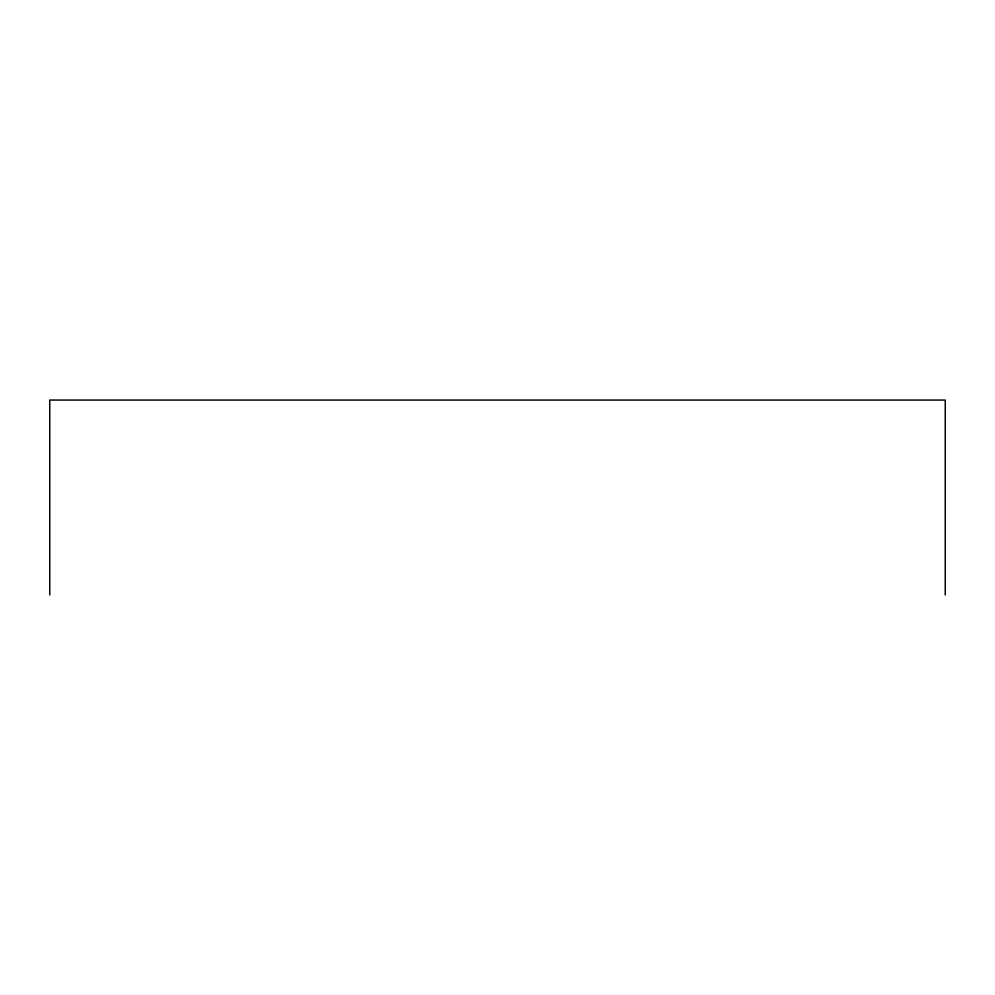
<?xml version="1.0" encoding="UTF-8"?>
<svg xmlns="http://www.w3.org/2000/svg" width="995" height="995" viewBox="0 0 995 995"><rect width="100%" height="100%" fill="white"/><g stroke="black" fill="none" stroke-linecap="round" stroke-linejoin="round"><path stroke-width="1.49" d="M945.25 594.935L945.25 400.065L49.75 400.065L49.75 594.935"/></g></svg>
